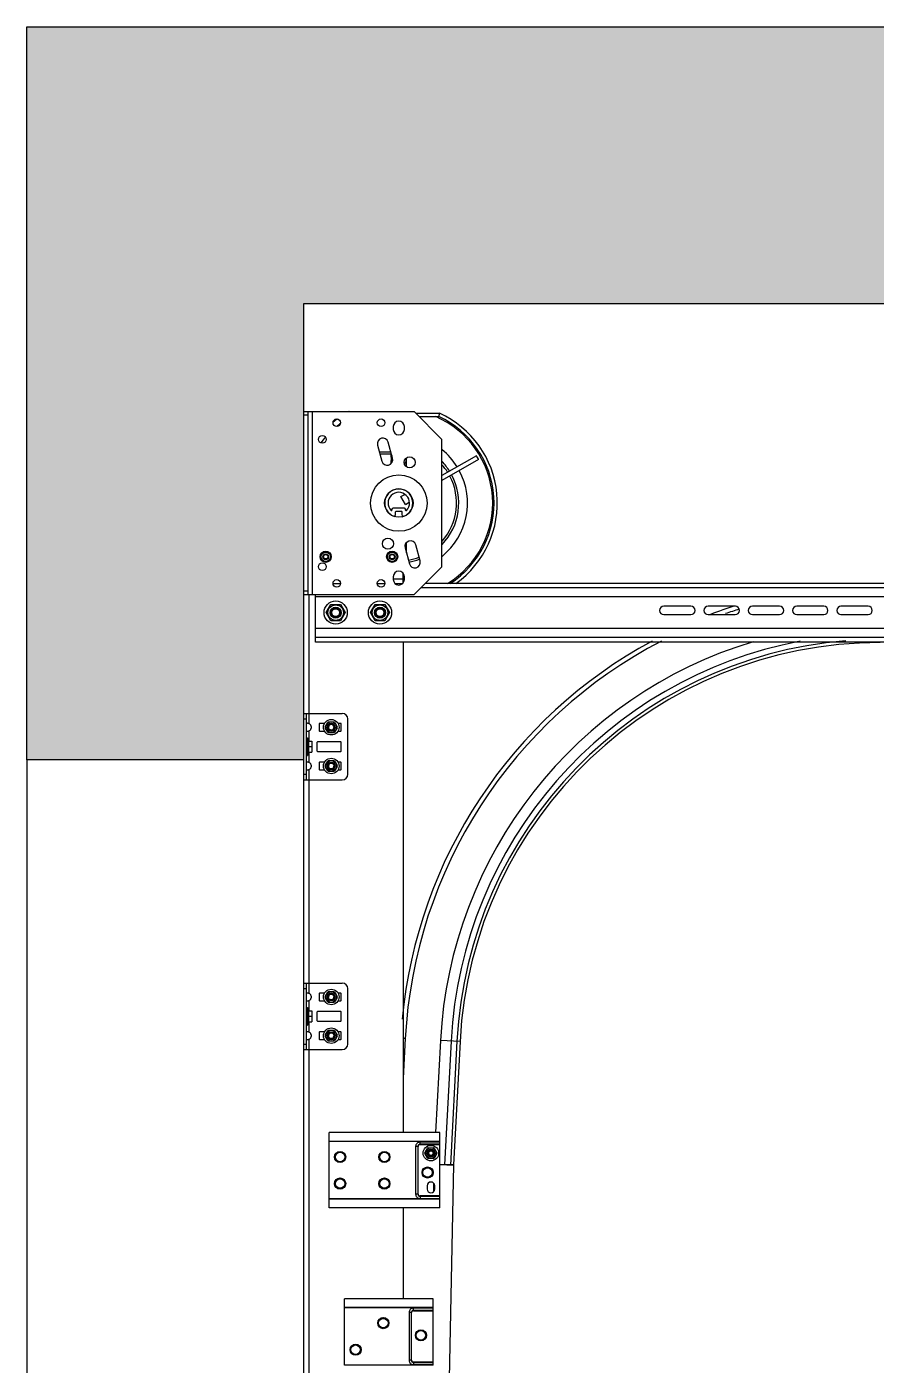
# Model space of a CAD drawing. Header units: millimetres. Extents: x 21899 to 38731, y -5425 to 3612.
# Drawn here: x 35260 to 36027, y 2404 to 3612 of the extents above; entities that cross this region are included whole.
import ezdxf

# ---------------------------------------------------------------- set-up
doc = ezdxf.new("R2010")
doc.units = ezdxf.units.MM
doc.layers.add('dwgmodels.com', color=250, linetype='Continuous')

msp = doc.modelspace()

# ---------------------------------------------------------------- hatches: boundary and pattern name
at = {"layer": 'dwgmodels.com', "true_color": 0xc7c8ca}
h = msp.add_hatch(color=9, dxfattribs=at)
h.dxf.hatch_style = 1
h.paths.add_polyline_path([(35509.68793328038, 2950.120910316284), (35259.68793328038, 2950.120910316284), (35259.68793328038, 3612.000011230855), (38582.52001308048, 3612.000011230855), (38582.52001308048, 3362.000011230855), (35509.68793328038, 3362.000011230855)])

# ---------------------------------------------------------------- linework, layer by layer
at = {"color": 7, "linetype": 'Continuous'}
for p, q in [((35509.68793328038, 3264.500011230855), (35609.68793328038, 3264.500011230855)), ((35513.68793328038, 3099.500011230855), (35513.68793328038, 3264.500011230855)), ((35592.68793328038, 3264.585361659556), (35592.68793328038, 3264.500011230855)), ((35598.68793328038, 3264.585361659556), (35598.68793328038, 3264.500011230855)), ((35609.68793328038, 3264.500011230855), (35634.68793328038, 3239.500011230855)), ((35590.68793328038, 3251.000011230855), (35590.68793328038, 3248.500011230855)), ((35600.68793328038, 3248.500011230855), (35600.68793328038, 3251.000011230855)), ((35614.18793328038, 3260.000011230855), (35631.90947383298, 3260.000011230855)), ((35634.68793328038, 3124.500011230855), (35634.68793328038, 3239.500011230855)), ((35576.49384714578, 3234.31479936446), (35580.37613282228, 3219.82591197006)), ((35590.03539108518, 3222.414102421157), (35586.15310540868, 3236.902989815455)), ((35589.07454971548, 3226.000011230855), (35578.72178791138, 3226.000011230855)), ((35588.85053611478, 3223.500011230855), (35588.85053611478, 3226.000011230855)), ((35588.85053611478, 3217.726837961858), (35588.85053611478, 3220.500011230855)), ((35602.52533044598, 3214.756984624157), (35602.52533044598, 3220.500011230855)), ((35665.73184849678, 3224.749285612957), (35634.68793328038, 3206.826072806056)), ((35667.73184849678, 3221.285183997759), (35634.68793328038, 3202.207270652558)), ((35601.67165013778, 3180.835909615758), (35597.67165013778, 3187.76411284606)), ((35589.51293328038, 3176.300011230858), (35589.51293328038, 3175.682734637357)), ((35600.86293328038, 3177.300011230858), (35590.51293328038, 3177.300011230858)), ((35592.18793328038, 3170.342734628059), (35592.18793328038, 3169.826172786557)), ((35592.51293328038, 3173.800011230858), (35592.51293328038, 3171.080532026157)), ((35593.02543328038, 3174.287511230857), (35592.53793328038, 3173.800011230858)), ((35592.53793328038, 3169.696861227756), (35592.53793328038, 3169.573874996357)), ((35598.36293328038, 3174.300011230858), (35593.01293328038, 3174.300011230858)), ((35598.83793328038, 3173.800011230858), (35598.35043328038, 3174.287511230857)), ((35598.86325236438, 3171.400011230857), (35598.83793328038, 3171.400011230857)), ((35598.86293328038, 3171.100011230857), (35598.83793328038, 3171.100011230857)), ((35598.83793328038, 3169.696861227756), (35598.83793328038, 3169.573874996357)), ((35598.86293328038, 3171.080532026157), (35598.86293328038, 3173.800011230858)), ((35601.86293328038, 3175.682734637357), (35601.86293328038, 3176.300011230858)), ((35602.52533044598, 3137.163981091657), (35602.52533044598, 3146.273184499856)), ((35614.88201941508, 3129.68522309736), (35610.99973373848, 3144.17411049176)), ((35601.34047547558, 3141.585920040656), (35605.22276115218, 3127.097032646358)), ((35599.68793328038, 3110.069781323557), (35599.68793328038, 3118.43024113826)), ((35634.68793328038, 3124.500011230855), (35609.68793328038, 3099.500011230855)), ((35536.28793328038, 3109.500011230855), (35543.08793328038, 3109.500011230855)), ((35576.28793328038, 3109.500011230855), (35583.08793328038, 3109.500011230855)), ((35590.68793328038, 3115.500011230855), (35590.68793328038, 3113.000011230855)), ((35592.12513324948, 3109.500011230855), (35599.25073331138, 3109.500011230855)), ((35600.68793328038, 3113.000011230855), (35600.68793328038, 3115.500011230855)), ((36525.52001308048, 3109.500011230855), (35619.68793328038, 3109.500011230855)), ((35509.68793328038, 3099.500011230855), (35609.68793328038, 3099.500011230855)), ((35520.52001308048, 3056.500011230855), (35520.52001308048, 3099.500011230855)), ((36520.52001308048, 3097.20001123086), (35520.52001308048, 3097.20001123086)), ((35530.18793328038, 3083.085361659556), (35534.43793328038, 3090.446577591756)), ((35534.43793328038, 3075.724145727356), (35530.18793328038, 3083.085361659556)), ((35534.43793328038, 3090.446577591756), (35542.93793328038, 3090.446577591756)), ((35534.68793328038, 3081.289291835357), (35534.68793328038, 3084.881431483656)), ((35536.88487034758, 3087.085361659556), (35540.49099621318, 3087.085361659556)), ((35542.68793328038, 3084.881431483656), (35542.68793328038, 3081.289291835357)), ((35542.93793328038, 3090.446577591756), (35547.18793328038, 3083.085361659556)), ((35547.18793328038, 3083.085361659556), (35542.93793328038, 3075.724145727356)), ((35543.02001308048, 3082.352385970356), (35543.02001308048, 3083.818337348755)), ((35570.18793328038, 3083.085361659556), (35574.43793328038, 3090.446577591756)), ((35574.43793328038, 3075.724145727356), (35570.18793328038, 3083.085361659556)), ((35574.43793328038, 3090.446577591756), (35582.93793328038, 3090.446577591756)), ((35574.68793328038, 3081.289291835357), (35574.68793328038, 3084.881431483656)), ((35576.88487034758, 3087.085361659556), (35580.49099621318, 3087.085361659556)), ((35582.68793328038, 3084.881431483656), (35582.68793328038, 3081.289291835357)), ((35582.93793328038, 3090.446577591756), (35587.18793328038, 3083.085361659556)), ((35587.18793328038, 3083.085361659556), (35582.93793328038, 3075.724145727356)), ((35583.02001308048, 3082.352385970356), (35583.02001308048, 3083.818337348755)), ((35859.52001308048, 3088.750011230855), (35835.02001308048, 3088.750011230855)), ((35899.52001308048, 3088.750011230855), (35875.02001308048, 3088.750011230855)), ((35939.52001308048, 3088.750011230855), (35915.02001308048, 3088.750011230855)), ((35979.52001308048, 3088.750011230855), (35955.02001308048, 3088.750011230855)), ((36019.52001308048, 3088.750011230855), (35995.02001308048, 3088.750011230855)), ((35542.93793328038, 3075.724145727356), (35534.43793328038, 3075.724145727356)), ((35540.49099621318, 3079.085361659556), (35536.88487034758, 3079.085361659556)), ((35582.93793328038, 3075.724145727356), (35574.43793328038, 3075.724145727356)), ((35580.49099621318, 3079.085361659556), (35576.88487034758, 3079.085361659556)), ((35835.02001308048, 3081.250011230855), (35859.52001308048, 3081.250011230855)), ((35875.02001308048, 3081.250011230855), (35899.52001308048, 3081.250011230855)), ((35915.02001308048, 3081.250011230855), (35939.52001308048, 3081.250011230855)), ((35955.02001308048, 3081.250011230855), (35979.52001308048, 3081.250011230855)), ((35995.02001308048, 3081.250011230855), (36019.52001308048, 3081.250011230855)), ((36520.52001308048, 3068.800011230858), (35520.52001308048, 3068.800011230858)), ((36520.52001308048, 3056.500011230855), (35520.52001308048, 3056.500011230855)), ((35599.68793328038, 3056.500011230855), (35599.68793328038, 2613.585361659556)), ((35509.68793328038, 2992.085361659556), (35544.68793328038, 2992.085361659556)), ((35512.18793328038, 2932.085361659556), (35512.18793328038, 2992.085361659556)), ((35549.68793328038, 2937.085361659556), (35549.68793328038, 2987.085361659556)), ((35523.68793328038, 2982.485361659557), (35523.68793328038, 2976.685361659558)), ((35528.58414853018, 2982.985361659557), (35524.18793328038, 2982.985361659557)), ((35524.18793328038, 2976.185361659558), (35528.58414853018, 2976.185361659558)), ((35529.25289020688, 2979.988854892159), (35531.62097635398, 2984.090500415557)), ((35531.62097635398, 2975.08022290346), (35529.25289020688, 2979.181868426956)), ((35532.31984713338, 2984.493993648157), (35537.05601942748, 2984.493993648157)), ((35537.05601942748, 2974.676729670857), (35532.31984713338, 2974.676729670857)), ((35537.75489020688, 2984.090500415557), (35540.12297635398, 2979.988854892159)), ((35540.12297635398, 2979.181868426956), (35537.75489020688, 2975.08022290346)), ((35543.18793328038, 2982.985361659557), (35540.79171803068, 2982.985361659557)), ((35540.79171803068, 2976.185361659558), (35543.18793328038, 2976.185361659558)), ((35543.68793328038, 2976.685361659558), (35543.68793328038, 2982.485361659557)), ((35512.18793328038, 2970.085361659556), (35513.18793328038, 2970.085361659556)), ((35513.18793328038, 2970.085361659556), (35513.18793328038, 2954.085361659556)), ((35513.28793328038, 2965.085361659556), (35513.18793328038, 2965.085361659556)), ((35513.28793328038, 2955.085361659556), (35513.28793328038, 2969.085361659556)), ((35514.28793328038, 2969.085361659556), (35513.28793328038, 2969.085361659556)), ((35514.28793328038, 2955.085361659556), (35514.28793328038, 2969.085361659556)), ((35514.57364756348, 2967.085361678157), (35514.28793328038, 2969.085361659556)), ((35514.46314718158, 2967.085361659556), (35517.28793328038, 2967.085361659556)), ((35514.46314718158, 2962.085361659556), (35517.28793328038, 2962.085361659556)), ((35517.28793328038, 2967.085361659556), (35517.28793328038, 2957.085361659556)), ((35521.68793328038, 2965.835361659556), (35521.68793328038, 2958.335361659556)), ((35543.18793328038, 2966.335361659556), (35522.18793328038, 2966.335361659556)), ((35543.68793328038, 2958.335361659556), (35543.68793328038, 2965.835361659556)), ((35259.68793328038, 2950.120910316284), (35259.68793328038, 264.5853616595559)), ((35509.68793328038, 2950.120910316284), (35259.68793328038, 2950.120910316284)), ((35509.68793328038, 2950.120910316284), (35509.68793328038, 264.5853616595559)), ((35512.18793328038, 2954.085361659556), (35513.18793328038, 2954.085361659556)), ((35513.28793328038, 2959.085361659556), (35513.18793328038, 2959.085361659556)), ((35514.28793328038, 2955.085361659556), (35513.28793328038, 2955.085361659556)), ((35514.57364756348, 2957.085361640959), (35514.28793328038, 2955.085361659556)), ((35514.46314718158, 2957.085361659556), (35517.28793328038, 2957.085361659556)), ((35522.18793328038, 2957.835361659556), (35543.18793328038, 2957.835361659556)), ((35529.25289020688, 2944.988854892159), (35531.62097635398, 2949.090500415557)), ((35532.31984713338, 2949.493993648157), (35537.05601942748, 2949.493993648157)), ((35537.75489020688, 2949.090500415557), (35540.12297635398, 2944.988854892159)), ((35523.68793328038, 2947.485361659557), (35523.68793328038, 2941.685361659558)), ((35528.58414853018, 2947.985361659557), (35524.18793328038, 2947.985361659557)), ((35524.18793328038, 2941.185361659558), (35528.58414853018, 2941.185361659558)), ((35531.62097635398, 2940.08022290346), (35529.25289020688, 2944.181868426956)), ((35537.05601942748, 2939.676729670857), (35532.31984713338, 2939.676729670857)), ((35540.12297635398, 2944.181868426956), (35537.75489020688, 2940.08022290346)), ((35543.18793328038, 2947.985361659557), (35540.79171803068, 2947.985361659557)), ((35540.79171803068, 2941.185361659558), (35543.18793328038, 2941.185361659558)), ((35543.68793328038, 2941.685361659558), (35543.68793328038, 2947.485361659557)), ((35509.68793328038, 2932.085361659556), (35544.68793328038, 2932.085361659556)), ((35509.68793328038, 2748.585361659556), (35544.68793328038, 2748.585361659556)), ((35512.18793328038, 2688.585361659556), (35512.18793328038, 2748.585361659556)), ((35549.68793328038, 2693.585361659556), (35549.68793328038, 2743.585361659556)), ((35523.68793328038, 2738.985361659557), (35523.68793328038, 2733.185361659558)), ((35528.58414853018, 2739.485361659557), (35524.18793328038, 2739.485361659557)), ((35524.18793328038, 2732.685361659558), (35528.58414853018, 2732.685361659558)), ((35529.25289020688, 2736.488854892159), (35531.62097635398, 2740.590500415557)), ((35531.62097635398, 2731.58022290346), (35529.25289020688, 2735.681868426956)), ((35532.31984713338, 2740.993993648157), (35537.05601942748, 2740.993993648157)), ((35537.05601942748, 2731.176729670857), (35532.31984713338, 2731.176729670857)), ((35537.75489020688, 2740.590500415557), (35540.12297635398, 2736.488854892159)), ((35540.12297635398, 2735.681868426956), (35537.75489020688, 2731.58022290346)), ((35543.18793328038, 2739.485361659557), (35540.79171803068, 2739.485361659557)), ((35540.79171803068, 2732.685361659558), (35543.18793328038, 2732.685361659558)), ((35543.68793328038, 2733.185361659558), (35543.68793328038, 2738.985361659557)), ((35512.18793328038, 2726.585361659556), (35513.18793328038, 2726.585361659556)), ((35513.18793328038, 2726.585361659556), (35513.18793328038, 2710.585361659556)), ((35513.28793328038, 2721.585361659556), (35513.18793328038, 2721.585361659556)), ((35513.28793328038, 2711.585361659556), (35513.28793328038, 2725.585361659556)), ((35514.28793328038, 2725.585361659556), (35513.28793328038, 2725.585361659556)), ((35514.28793328038, 2711.585361659556), (35514.28793328038, 2725.585361659556)), ((35514.57364756348, 2723.585361678157), (35514.28793328038, 2725.585361659556)), ((35514.46314718158, 2723.585361659556), (35517.28793328038, 2723.585361659556)), ((35517.28793328038, 2723.585361659556), (35517.28793328038, 2713.585361659556)), ((35521.68793328038, 2722.335361659556), (35521.68793328038, 2714.835361659556)), ((35543.18793328038, 2722.835361659556), (35522.18793328038, 2722.835361659556)), ((35543.68793328038, 2714.835361659556), (35543.68793328038, 2722.335361659556)), ((35512.18793328038, 2710.585361659556), (35513.18793328038, 2710.585361659556)), ((35513.28793328038, 2715.585361659556), (35513.18793328038, 2715.585361659556)), ((35514.28793328038, 2711.585361659556), (35513.28793328038, 2711.585361659556)), ((35514.57364756348, 2713.585361640959), (35514.28793328038, 2711.585361659556)), ((35514.46314718158, 2718.585361659556), (35517.28793328038, 2718.585361659556)), ((35514.46314718158, 2713.585361659556), (35517.28793328038, 2713.585361659556)), ((35522.18793328038, 2714.335361659556), (35543.18793328038, 2714.335361659556)), ((35523.68793328038, 2703.985361659557), (35523.68793328038, 2698.185361659558)), ((35528.58414853018, 2704.485361659557), (35524.18793328038, 2704.485361659557)), ((35524.18793328038, 2697.685361659558), (35528.58414853018, 2697.685361659558)), ((35529.25289020688, 2701.488854892159), (35531.62097635398, 2705.590500415557)), ((35531.62097635398, 2696.58022290346), (35529.25289020688, 2700.68186842696)), ((35532.31984713338, 2705.993993648157), (35537.05601942748, 2705.993993648157)), ((35537.05601942748, 2696.176729670857), (35532.31984713338, 2696.176729670857)), ((35537.75489020688, 2705.590500415557), (35540.12297635398, 2701.488854892159)), ((35540.12297635398, 2700.68186842696), (35537.75489020688, 2696.58022290346)), ((35543.18793328038, 2704.485361659557), (35540.79171803068, 2704.485361659557)), ((35540.79171803068, 2697.685361659558), (35543.18793328038, 2697.685361659558)), ((35543.68793328038, 2698.185361659558), (35543.68793328038, 2703.985361659557)), ((35650.99957791438, 2695.887674603258), (35645.16176583608, 2584.495584380056)), ((35509.68793328038, 2688.585361659556), (35544.68793328038, 2688.585361659556)), ((35619.25289020688, 2595.488854892159), (35621.62097635398, 2599.590500415557)), ((35622.31984713338, 2599.993993648157), (35627.05601942748, 2599.993993648157)), ((35627.75489020688, 2599.590500415557), (35630.12297635398, 2595.488854892159)), ((35621.62097635398, 2590.58022290346), (35619.25289020688, 2594.68186842696)), ((35627.05601942748, 2590.176729670857), (35622.31984713338, 2590.176729670857)), ((35630.12297635398, 2594.68186842696), (35627.75489020688, 2590.58022290346)), ((35645.17681687428, 2584.494796720657), (35610.17681687428, 867.8515606346555)), ((35645.17678151668, 2584.494797441555), (35632.68793328038, 2584.749427919858)), ((35645.13554002368, 2584.000024538458), (35632.68793328038, 2584.652375965255)), ((35599.68793328038, 2545.585361659556), (35599.68793328038, 2463.585361659556))]:
    msp.add_line(p, q, dxfattribs=at)
at = {"color": 9, "linetype": 'Continuous'}
for p, q in [((35517.68793328038, 3099.500011230855), (35517.68793328038, 3264.500011230855)), ((35611.18793328038, 3263.000011230855), (35632.56611110958, 3263.000011230855)), ((35509.68793328038, 3261.500011230855), (35513.68793328038, 3261.500011230855)), ((35588.53865133068, 3228.000011230855), (35578.18588952658, 3228.000011230855)), ((35590.68793328038, 3113.500011230855), (35599.68793328038, 3113.500011230855)), ((35513.68793328038, 3102.500011230855), (35509.68793328038, 3102.500011230855)), ((35514.68793328038, 2982.884203776557), (35514.68793328038, 3099.500011230855)), ((36525.52001308048, 3105.500011230855), (35615.68793328038, 3105.500011230855)), ((36520.52001308048, 3060.500011230855), (35520.52001308048, 3060.500011230855)), ((35509.68793328038, 2987.085361659556), (35512.18793328038, 2987.085361659556)), ((35514.68793328038, 2967.085361659556), (35514.68793328038, 2976.286519542558)), ((35514.68793328038, 2947.884203776557), (35514.68793328038, 2957.085361659556)), ((35509.68793328038, 2937.085361659556), (35512.18793328038, 2937.085361659556)), ((35514.68793328038, 2739.384203776557), (35514.68793328038, 2941.286519542558)), ((35509.68793328038, 2743.585361659556), (35512.18793328038, 2743.585361659556)), ((35514.68793328038, 2723.585361659556), (35514.68793328038, 2732.786519542558)), ((35514.68793328038, 2704.384203776557), (35514.68793328038, 2713.585361659556)), ((35514.68793328038, 2239.384203776557), (35514.68793328038, 2697.786519542558)), ((35601.56741594398, 2698.47830443726), (35599.68793328038, 2698.576803949858)), ((35601.56741594398, 2698.47830443726), (35599.68793328038, 2662.615638831358)), ((35633.32551964208, 2696.813932748155), (35628.96369505838, 2613.585361659556)), ((35650.99957791438, 2695.887674603258), (35633.32551964208, 2696.813932748155)), ((35642.95412001618, 2696.309319184958), (35637.09033604968, 2584.421655812657)), ((35648.14579516918, 2696.037235019459), (35642.28201120268, 2584.149571647158)), ((35509.68793328038, 2693.585361659556), (35512.18793328038, 2693.585361659556)), ((35632.68793328038, 2605.462256033956), (35532.68793328038, 2605.462256033956)), ((35610.90758243018, 2601.085361658457), (35610.90758243018, 2558.085361660756)), ((35613.18793328038, 2601.085361659556), (35610.90758243018, 2601.085361659458)), ((35612.89049621298, 2601.085361659458), (35612.89049621298, 2558.085361659556)), ((35613.18793328038, 2558.085361659556), (35613.18793328038, 2601.085361659556)), ((35614.88793328038, 2602.785361659557), (35614.88793328038, 2605.065712509757)), ((35632.68793328038, 2605.065712509757), (35614.88793328158, 2605.065712509757)), ((35632.68793328038, 2603.082798726959), (35614.88793328038, 2603.082798726959)), ((35614.88793328038, 2602.785361659557), (35632.68793328038, 2602.785361659557)), ((35627.13698849538, 2567.924922142658), (35626.97754170908, 2560.104543649955)), ((35632.68793328038, 2553.708467285156), (35532.68793328038, 2553.708467285156)), ((35613.18793328038, 2558.085361659556), (35610.90758243018, 2558.085361659556)), ((35614.88793328038, 2556.385361659559), (35614.88793328048, 2554.105010809355)), ((35632.68793328038, 2556.385361659559), (35614.88793328038, 2556.385361659559)), ((35614.88793328048, 2556.087924592157), (35632.68793328038, 2556.087924592157)), ((35614.88793328158, 2554.105010809355), (35632.68793328038, 2554.105010809355)), ((35626.68793328038, 2455.462256033956), (35546.68793328038, 2455.462256033956)), ((35608.88793328038, 2452.785361659557), (35608.88793328038, 2455.065712509757)), ((35626.68793328038, 2455.065712509757), (35608.88793328158, 2455.065712509757)), ((35626.68793328038, 2453.082798726959), (35608.88793328038, 2453.082798726959)), ((35604.90758243018, 2451.085361658457), (35604.90758243018, 2408.085361660756)), ((35607.18793328038, 2451.085361659556), (35604.90758243018, 2451.085361659458)), ((35606.89049621298, 2451.085361659458), (35606.89049621298, 2408.085361659556)), ((35607.18793328038, 2408.085361659556), (35607.18793328038, 2451.085361659556)), ((35608.88793328038, 2452.785361659557), (35626.68793328038, 2452.785361659557)), ((35607.18793328038, 2408.085361659556), (35604.90758243018, 2408.085361659556)), ((35608.88793328038, 2406.385361659559), (35608.88793328048, 2404.105010809355)), ((35626.68793328038, 2406.385361659559), (35608.88793328038, 2406.385361659559)), ((35608.88793328048, 2406.087924592157), (35626.68793328038, 2406.087924592157)), ((35626.68793328038, 2403.708467285156), (35546.68793328038, 2403.708467285156)), ((35608.88793328158, 2404.105010809355), (35626.68793328038, 2404.105010809355))]:
    msp.add_line(p, q, dxfattribs=at)
at = {"color": 2, "linetype": 'Continuous'}
for p, q in [((35597.67165013778, 3187.76411284606), (35601.22964025858, 3189.818319400059)), ((35601.67165013778, 3180.835909615758), (35605.19394916988, 3182.869509910157)), ((35591.98793328038, 3170.20508321876), (35591.98793328038, 3169.90006510586)), ((35599.38793328038, 3170.20508321876), (35599.38793328038, 3169.900024208655))]:
    msp.add_line(p, q, dxfattribs=at)
at = {"color": 3, "linetype": 'Continuous'}
for p, q in [((35532.68793328038, 2553.597614032158), (35532.68793328038, 2613.585361659556)), ((35632.68793328038, 2613.585361659556), (35532.68793328038, 2613.585361659556)), ((35632.68793328038, 2553.597614032158), (35632.68793328038, 2613.585361659556)), ((35632.68793328038, 2605.585361659556), (35532.68793328038, 2605.585361659556)), ((35621.28793328038, 2565.585361659556), (35621.28793328038, 2562.585361659556)), ((35628.08793328038, 2562.585361659556), (35628.08793328038, 2565.585361659556)), ((35632.68793328038, 2553.585361659556), (35532.68793328038, 2553.585361659556)), ((35532.68793328038, 2545.585361659556), (35532.68793328038, 2553.585339088957)), ((35632.68793328038, 2545.585361659556), (35632.68793328038, 2553.585339088957)), ((35632.68793328038, 2545.585361659556), (35532.68793328038, 2545.585361659556)), ((35546.68793328038, 2403.597614032158), (35546.68793328038, 2463.585361659556)), ((35626.68793328038, 2463.585361659556), (35546.68793328038, 2463.585361659556)), ((35626.68793328038, 2455.585361659556), (35546.68793328038, 2455.585361659556)), ((35626.68793328038, 2403.597614032158), (35626.68793328038, 2463.585361659556)), ((35626.68793328038, 2403.585361659556), (35546.68793328038, 2403.585361659556))]:
    msp.add_line(p, q, dxfattribs=at)
at = {"color": 7, "linetype": 'Continuous'}
for centre, radius in [((35539.68793328038, 3254.500011230855), 3.4), ((35579.68793328038, 3254.500011230855), 3.4), ((35526.68793328038, 3239.500011230855), 3.5), ((35605.52305699428, 3218.705192629859), 5), ((35595.68793328038, 3182.000011230855), 25.5), ((35595.68793328038, 3182.000011230855), 12.85), ((35585.85280956648, 3145.294829831957), 5), ((35529.68793328038, 3133.500011230855), 5.0427011132), ((35529.68793328038, 3133.500011230855), 4.4809934361), ((35529.68793328038, 3133.500011230855), 2.6), ((35529.68793328038, 3133.500011230855), 2.5), ((35589.68793328038, 3133.500011230855), 5.0427011132), ((35589.68793328038, 3133.500011230855), 4.4809934361), ((35589.68793328038, 3133.500011230855), 2.6), ((35589.68793328038, 3133.500011230855), 2.5), ((35526.68793328038, 3124.500011230855), 3.5), ((35539.68793328038, 3109.500011230855), 3.4), ((35579.68793328038, 3109.500011230855), 3.4), ((35538.68793328038, 3083.085361659556), 10.5), ((35578.68793328038, 3083.085361659556), 10.5), ((35538.68793328038, 3083.085361659556), 7), ((35538.68793328038, 3083.085361659556), 5), ((35538.68793328038, 3083.085361659556), 4.4), ((35538.68793328038, 3083.085361659556), 4), ((35538.68793328038, 3083.085361659556), 3.5050252532), ((35578.68793328038, 3083.085361659556), 7), ((35578.68793328038, 3083.085361659556), 5), ((35578.68793328038, 3083.085361659556), 4.4), ((35578.68793328038, 3083.085361659556), 4), ((35578.68793328038, 3083.085361659556), 3.5050252532), ((35534.68793328038, 2979.585361659556), 7), ((35534.68793328038, 2979.585361659556), 4.88), ((35534.68793328038, 2979.585361659556), 3.6), ((35534.68793328038, 2979.585361659556), 3), ((35534.68793328038, 2979.585361659556), 2.6464466094), ((35534.68793328038, 2944.585361659556), 7), ((35534.68793328038, 2944.585361659556), 4.88), ((35534.68793328038, 2944.585361659556), 3.6), ((35534.68793328038, 2944.585361659556), 3), ((35534.68793328038, 2944.585361659556), 2.6464466094), ((35534.68793328038, 2736.085361659556), 7), ((35534.68793328038, 2736.085361659556), 4.88), ((35534.68793328038, 2736.085361659556), 3.6), ((35534.68793328038, 2736.085361659556), 3), ((35534.68793328038, 2736.085361659556), 2.6464466094), ((35534.68793328038, 2701.085361659556), 7), ((35534.68793328038, 2701.085361659556), 4.88), ((35534.68793328038, 2701.085361659556), 3.6), ((35534.68793328038, 2701.085361659556), 3), ((35534.68793328038, 2701.085361659556), 2.6464466094), ((35624.68793328038, 2595.085361659556), 7), ((35624.68793328038, 2595.085361659556), 4.88), ((35624.68793328038, 2595.085361659556), 3.6), ((35542.68793328038, 2591.585361659556), 5.0427011132), ((35542.68793328038, 2591.585361659556), 4.4809934361), ((35582.68793328038, 2591.585361659556), 5.0427011132), ((35582.68793328038, 2591.585361659556), 4.4809934361), ((35624.68793328038, 2595.085361659556), 3), ((35624.68793328038, 2595.085361659556), 2), ((35621.68793328038, 2577.585361659556), 5.0427011132), ((35621.68793328038, 2577.585361659556), 4.4809934361), ((35542.68793328038, 2567.585361659556), 5.0427011132), ((35542.68793328038, 2567.585361659556), 4.4809934361), ((35582.68793328038, 2567.585361659556), 5.0427011132), ((35582.68793328038, 2567.585361659556), 4.4809934361), ((35581.68793328038, 2441.585361659556), 5.0427011132), ((35581.68793328038, 2441.585361659556), 4.4809934361), ((35615.68793328038, 2430.585361659556), 5.0427011132), ((35615.68793328038, 2430.585361659556), 4.4809934361), ((35556.68793328038, 2417.585361659556), 5.0427011132), ((35556.68793328038, 2417.585361659556), 4.4809934361)]:
    msp.add_circle(centre, radius, dxfattribs=at)
at = {"color": 9, "linetype": 'Continuous'}
for centre, radius in [((35529.68793328038, 3133.500011230855), 5.0009581127), ((35529.68793328038, 3133.500011230855), 4.2809933919), ((35529.68793328038, 3133.500011230855), 2.0414213351), ((35529.68793328038, 3133.500011230855), 1.9707106678), ((35589.68793328038, 3133.500011230855), 5.0009581127), ((35589.68793328038, 3133.500011230855), 4.2809933919), ((35589.68793328038, 3133.500011230855), 2.0414213351), ((35589.68793328038, 3133.500011230855), 1.9707106678), ((35542.68793328038, 2591.585361659556), 5.0009581127), ((35542.68793328038, 2591.585361659556), 4.2809933919), ((35582.68793328038, 2591.585361659556), 5.0009581127), ((35582.68793328038, 2591.585361659556), 4.2809933919), ((35621.68793328038, 2577.585361659556), 5.0009581127), ((35621.68793328038, 2577.585361659556), 4.2809933919), ((35542.68793328038, 2567.585361659556), 5.0009581127), ((35542.68793328038, 2567.585361659556), 4.2809933919), ((35582.68793328038, 2567.585361659556), 5.0009581127), ((35582.68793328038, 2567.585361659556), 4.2809933919), ((35581.68793328038, 2441.585361659556), 5.0009581127), ((35581.68793328038, 2441.585361659556), 4.2809933919), ((35615.68793328038, 2430.585361659556), 5.0009581127), ((35615.68793328038, 2430.585361659556), 4.2809933919), ((35556.68793328038, 2417.585361659556), 5.0009581127), ((35556.68793328038, 2417.585361659556), 4.2809933919)]:
    msp.add_circle(centre, radius, dxfattribs=at)
at = {"color": 7, "linetype": 'Continuous'}
for centre, radius, start, end in [((35595.68793328038, 3182.000011230855), 94, 118.5278583043098, 118.6365697282248), ((35595.68793328038, 3182.000011230855), 94, 126.1912140373889, 129.1467477969603), ((35595.68793328038, 3251.000011230855), 5, 0, 180), ((35595.68793328038, 3182.000011230855), 86, 302.5382713084708, 65.09084726306078), ((35581.32347627718, 3235.608894589957), 5, 14.99999999989512, 194.9999999998951), ((35595.68793328038, 3248.500011230855), 5, 180, 0), ((35595.68793328038, 3182.000011230855), 62, 31.85059552553014, 50.90635917182919), ((35585.20576195378, 3221.120007195655), 5, 194.9999999998951, 14.99999999989512), ((35595.68793328038, 3222.000011230855), 7, 154.8835957506288, 208.6569621013928), ((35595.68793328038, 3222.000011230855), 7, 316.6921297813102, 6.128653658670489), ((35595.68793328038, 3182.000011230855), 82.0588235294, 28.60340543154393, 31.39659456825411), ((35595.68793328038, 3182.000011230855), 62, 309.0381364519408, 28.14735886540463), ((35595.68793328038, 3182.000011230855), 12.6904085088, 290.9240668923378, 249.0759331076621), ((35595.68793328038, 3182.000011230855), 9.6904085088, 316.577157344689, 223.4228426553109), ((35589.01293328038, 3175.682734637357), 0.5, 223.4228426553109, 0), ((35590.51293328038, 3176.300011230858), 1, 90, 180), ((35591.51293328038, 3171.080532026157), 1, 249.0759331076621, 0), ((35595.68793328038, 3182.000011230855), 12.7, 250.5153962149269, 255.6389432157279), ((35593.01293328038, 3173.800011230858), 0.5, 90, 180), ((35598.36293328038, 3173.800011230858), 0.5, 0, 90), ((35595.68793328038, 3182.000011230855), 12.7, 284.3610567842721, 289.4850824170633), ((35599.86293328038, 3171.080532026157), 1, 180, 290.9240668923378), ((35600.86293328038, 3176.300011230858), 1, 0, 90), ((35602.36293328038, 3175.682734637357), 0.5, 180, 316.577157344689), ((35606.17010460708, 3142.880015266157), 5, 14.99999999989512, 194.9999999998951), ((35595.68793328038, 3115.500011230855), 5, 0, 180), ((35610.05239028358, 3128.391127871859), 5, 194.9999999998951, 14.99999999989512), ((35595.68793328038, 3113.000011230855), 5, 180, 0), ((35835.02001308048, 3085.000011230855), 3.75, 90, 270), ((35859.52001308048, 3085.000011230855), 3.75, 270, 90), ((35875.02001308048, 3085.000011230855), 3.75, 90, 270), ((36030.47880112108, 2676.000011230855), 433.5, 107.6028877099103, 110.711449374178), ((35899.52001308048, 3085.000011230855), 3.75, 270, 90), ((35915.02001308048, 3085.000011230855), 3.75, 90, 270), ((35939.52001308048, 3085.000011230855), 3.75, 270, 90), ((35955.02001308048, 3085.000011230855), 3.75, 90, 270), ((35979.52001308048, 3085.000011230855), 3.75, 270, 90), ((35995.02001308048, 3085.000011230855), 3.75, 90, 270), ((36019.52001308048, 3085.000011230855), 3.75, 270, 90), ((36030.47880112108, 2676.000011230855), 433.5, 118.3845552777842, 174.6894420159448), ((36030.47880112108, 2676.000011230855), 380, 90, 177.0000000000047), ((35544.68793328038, 2987.085361659556), 5, 0, 90), ((35524.18793328038, 2982.485361659557), 0.5, 90, 180), ((35524.18793328038, 2976.685361659558), 0.5, 180, 270), ((35534.68793328038, 2979.585361659556), 5.45, 175.7541961055867, 184.2458038944133), ((35534.68793328038, 2979.585361659556), 5.45, 115.754196105473, 124.2458038943906), ((35534.68793328038, 2979.585361659556), 5.45, 235.7541961056094, 244.245803894527), ((35534.68793328038, 2979.585361659556), 5.45, 55.75419610560942, 64.24580389452701), ((35534.68793328038, 2979.585361659556), 5.45, 295.754196105473, 304.2458038943906), ((35534.68793328038, 2979.585361659556), 5.45, 355.7541961055867, 4.245803894413285), ((35543.18793328038, 2982.485361659557), 0.5, 0, 90), ((35543.18793328038, 2976.685361659558), 0.5, 270, 0), ((35522.18793328038, 2965.835361659556), 0.5, 90, 180), ((35543.18793328038, 2965.835361659556), 0.5, 0, 90), ((35522.18793328038, 2958.335361659556), 0.5, 180, 270), ((35534.68793328038, 2944.585361659556), 5.45, 115.754196105473, 124.2458038943906), ((35534.68793328038, 2944.585361659556), 5.45, 55.75419610560942, 64.24580389452701), ((35543.18793328038, 2958.335361659556), 0.5, 270, 0), ((35524.18793328038, 2947.485361659557), 0.5, 90, 180), ((35524.18793328038, 2941.685361659558), 0.5, 180, 270), ((35534.68793328038, 2944.585361659556), 5.45, 175.7541961055867, 184.2458038944133), ((35534.68793328038, 2944.585361659556), 5.45, 235.7541961056094, 244.245803894527), ((35534.68793328038, 2944.585361659556), 5.45, 295.754196105473, 304.2458038943906), ((35534.68793328038, 2944.585361659556), 5.45, 355.7541961055867, 4.245803894413285), ((35543.18793328038, 2947.485361659557), 0.5, 0, 90), ((35543.18793328038, 2941.685361659558), 0.5, 270, 0), ((35544.68793328038, 2937.085361659556), 5, 270, 0), ((35544.68793328038, 2743.585361659556), 5, 0, 90), ((35524.18793328038, 2738.985361659557), 0.5, 90, 180), ((35524.18793328038, 2733.185361659558), 0.5, 180, 270), ((35534.68793328038, 2736.085361659556), 5.45, 175.7541961055867, 184.2458038944133), ((35534.68793328038, 2736.085361659556), 5.45, 115.754196105473, 124.2458038943906), ((35534.68793328038, 2736.085361659556), 5.45, 235.7541961056094, 244.245803894527), ((35534.68793328038, 2736.085361659556), 5.45, 55.75419610560942, 64.24580389452701), ((35534.68793328038, 2736.085361659556), 5.45, 295.754196105473, 304.2458038943906), ((35534.68793328038, 2736.085361659556), 5.45, 355.7541961055867, 4.245803894413285), ((35543.18793328038, 2738.985361659557), 0.5, 0, 90), ((35543.18793328038, 2733.185361659558), 0.5, 270, 0), ((35522.18793328038, 2722.335361659556), 0.5, 90, 180), ((35543.18793328038, 2722.335361659556), 0.5, 0, 90), ((35522.18793328038, 2714.835361659556), 0.5, 180, 270), ((35543.18793328038, 2714.835361659556), 0.5, 270, 0), ((35524.18793328038, 2703.985361659557), 0.5, 90, 180), ((35524.18793328038, 2698.185361659558), 0.5, 180, 270), ((35534.68793328038, 2701.085361659556), 5.45, 175.7541961055867, 184.2458038944133), ((35534.68793328038, 2701.085361659556), 5.45, 115.754196105473, 124.2458038943906), ((35534.68793328038, 2701.085361659556), 5.45, 235.7541961056094, 244.245803894527), ((35534.68793328038, 2701.085361659556), 5.45, 55.75419610560942, 64.24580389452701), ((35534.68793328038, 2701.085361659556), 5.45, 295.754196105473, 304.2458038943906), ((35534.68793328038, 2701.085361659556), 5.45, 355.7541961055867, 4.245803894413285), ((35543.18793328038, 2703.985361659557), 0.5, 0, 90), ((35543.18793328038, 2698.185361659558), 0.5, 270, 0), ((35544.68793328038, 2693.585361659556), 5, 270, 0), ((35624.68793328038, 2595.085361659556), 5.45, 115.754196105473, 124.2458038943906), ((35624.68793328038, 2595.085361659556), 5.45, 55.75419610560942, 64.24580389452701), ((35624.68793328038, 2595.085361659556), 5.45, 175.7541961055867, 184.2458038944133), ((35624.68793328038, 2595.085361659556), 5.45, 235.7541961056094, 244.245803894527), ((35624.68793328038, 2595.085361659556), 5.45, 295.754196105473, 304.2458038943906), ((35624.68793328038, 2595.085361659556), 5.45, 355.7541961055867, 4.245803894413285)]:
    msp.add_arc(centre, radius, start, end, dxfattribs=at)
at = {"color": 9, "linetype": 'Continuous'}
for centre, radius, start, end in [((35595.68793328038, 3182.000011230855), 89, 305.4507396681785, 65.52088340419277), ((35595.68793328038, 3182.000011230855), 89, 126.3195987137093, 129.0307483575178), ((35595.68793328038, 3182.000011230855), 84.8170560048, 301.2640749884887, 66.87151847847547), ((35595.68793328038, 3182.000011230855), 89, 138.0345318561446, 142.35173470636), ((35595.68793328038, 3182.000011230855), 52.1499020718, 32.1965248951465, 41.59446077326245), ((35595.68793328038, 3182.000011230855), 54.1450301723, 32.11825135566068, 43.82746164627435), ((35595.68793328038, 3182.000011230855), 54.1450301723, 316.1921266506264, 27.87924575836663), ((35595.68793328038, 3182.000011230855), 52.1499020718, 318.5549511667209, 27.79977604114167), ((35595.68793328038, 3182.000011230855), 52.1499020718, 279.4846115738607, 290.5068101662452), ((35595.68793328038, 3182.000011230855), 54.1450301723, 279.6907736743165, 290.3002129019525), ((36030.47880112108, 2676.000011230855), 429.5, 107.2690327455659, 108.9684555006113), ((36030.47880112108, 2676.000011230855), 429.5, 117.3750804738358, 177.0000000000047), ((36030.47880112108, 2676.000011230855), 382.8576991225, 94.65630700922456, 177.0000000000047), ((36030.47880112108, 2676.000011230855), 397.6983131954, 106.7631471282856, 177.0000000000047), ((36030.47880112108, 2676.000011230855), 388.0564990501, 100.7234134136657, 177.0000000000047), ((35614.88793328038, 2601.085361659556), 3.9803508502, 89.99999998332474, 180.0000000162584), ((35614.88793328038, 2601.085361659556), 1.9974370674, 90, 180.0000000012506), ((35614.88793328038, 2601.085361659556), 1.7, 90, 180), ((35614.88793328038, 2558.085361659556), 3.9803508502, 179.9999999833247, 270.0000000162584), ((35614.88793328038, 2558.085361659556), 1.9974370674, 180, 270.0000000012506), ((35614.88793328038, 2558.085361659556), 1.7, 180, 270), ((35608.88793328038, 2451.085361659556), 3.9803508502, 89.99999998332474, 180.0000000162584), ((35608.88793328038, 2451.085361659556), 1.9974370674, 90, 180.0000000012506), ((35608.88793328038, 2451.085361659556), 1.7, 90, 180), ((35608.88793328038, 2408.085361659556), 3.9803508502, 179.9999999833247, 270.0000000162584), ((35608.88793328038, 2408.085361659556), 1.9974370674, 180, 270.0000000012506), ((35608.88793328038, 2408.085361659556), 1.7, 180, 270)]:
    msp.add_arc(centre, radius, start, end, dxfattribs=at)
at = {"color": 2, "linetype": 'Continuous'}
for centre, radius in [((35534.68793328038, 2979.585361659556), 2.5), ((35534.68793328038, 2944.585361659556), 2.5), ((35534.68793328038, 2736.085361659556), 2.5), ((35534.68793328038, 2701.085361659556), 2.5), ((35624.68793328038, 2595.085361659556), 2.4)]:
    msp.add_arc(centre, radius, 255.0000000002212, 194.9999999998951, dxfattribs=at)
at = {"color": 3, "linetype": 'Continuous'}
for centre, start, end in [((35624.68793328038, 2565.585361659556), 0, 180), ((35624.68793328038, 2562.585361659556), 180, 0)]:
    msp.add_arc(centre, 3.4, start, end, dxfattribs=at)
at = {"color": 7, "linetype": 'Continuous'}
for points, start_tangent, end_tangent in [([(35631.90947383298, 3260.000011230859), (35631.90967989998, 3260.000944241456), (35631.91029750238, 3260.003740595359), (35631.91132555458, 3260.008395471359), (35631.91276271918, 3260.014902972656), (35631.91460740728, 3260.023256124459), (35631.91685777808, 3260.033446872159), (35631.91951173918, 3260.045466081956), (35631.92256694718, 3260.059303541257), (35631.92602080848, 3260.074947961559), (35631.92987048058, 3260.092386982258), (35631.93411287378, 3260.111607175455), (35631.93874465278, 3260.132594052859), (35631.94376223908, 3260.155332073457), (35631.94916181368, 3260.179804652358), (35631.95493931978, 3260.20599417196), (35631.96109046577, 3260.233881993157), (35631.96761072938, 3260.263448468559), (35631.97449536078, 3260.294672956759), (35631.98173938708, 3260.327533837757), (35631.98933761658, 3260.362008529457), (35631.99728464318, 3260.398073505057), (35632.00557485208, 3260.435704313957), (35632.01420242328, 3260.474875596057), (35632.02316133778, 3260.515561104559), (35632.03244538288, 3260.557733728758), (35632.04204815838, 3260.601365516155), (35632.05196308208, 3260.646427694559), (35632.06218339548, 3260.692890695358), (35632.07270216988, 3260.740724177358), (35632.08351231288, 3260.789897050257), (35632.09460657398, 3260.840377499855), (35632.10597755118, 3260.892133012556), (35632.11761769728, 3260.94513040056), (35632.12951932638, 3260.999335827455), (35632.14167461988, 3261.054714833856), (35632.15407563368, 3261.111232363757), (35632.16671430368, 3261.168852789855), (35632.17958245327, 3261.227539940559), (35632.19267179908, 3261.287257125656), (35632.20597395778, 3261.347967162856), (35632.21948045218, 3261.409632403658), (35632.23318271808, 3261.472214759757), (35632.24707211018, 3261.535675729359), (35632.26113990788, 3261.599976419457), (35632.27537732047, 3261.665077567457), (35632.28977549468, 3261.730939573357), (35632.30432552018, 3261.797522521858), (35632.31901843508, 3261.864786206457), (35632.33384523207, 3261.932690153855), (35632.34879686368, 3262.001193647757), (35632.36386424798, 3262.070255752256), (35632.37903827418, 3262.139835334958), (35632.39430980748, 3262.209891090257), (35632.40966969488, 3262.280381561755), (35632.42510876978, 3262.351265164558), (35632.44061785748, 3262.422500207358), (35632.45618777978, 3262.494044913958), (35632.47180935978, 3262.565857444959), (35632.48747342708, 3262.637895918855), (35632.50317082178, 3262.710118432758), (35632.51889239958, 3262.782483083058), (35632.53462903568, 3262.854947985757), (35632.55037162968, 3262.927471296658), (35632.56611110958, 3263.000011230859)], (0.2156655450926838, 0.9764672921608157), (0.2119995760033902, 0.9772697579350254)), ([(35512.18793328038, 2982.884203776557), (35512.23169162688, 2983.137781611658), (35512.36780877288, 2983.307183108758), (35512.59929114108, 2983.40444215346), (35512.92016393338, 2983.436131339058), (35513.31403329558, 2983.404443643656), (35513.75677708268, 2983.307187680755), (35514.22222331258, 2983.137785838258), (35514.68793328038, 2982.884203776557)], (0, 1), (0.8361236570006444, -0.5485410013881085)), ([(35514.68793328038, 2976.286519542558), (35514.22224058268, 2976.032945176157), (35513.75679770448, 2975.863541571158), (35513.31404406238, 2975.766281299057), (35512.92016673908, 2975.734591980057), (35512.59929173148, 2975.766281030355), (35512.36780803058, 2975.863540742455), (35512.23169028748, 2976.03294485516), (35512.18793328038, 2976.286519542558)], (-0.8361236569873451, -0.5485410014083804), (0, 1)), ([(35514.68793328038, 2976.286519542558), (35515.53053297428, 2976.962340344257), (35516.12993154128, 2977.687706413057), (35516.51447152148, 2978.441595655058), (35516.70020653608, 2979.200966884957), (35516.70016667698, 2979.970085036355), (35516.51437402468, 2980.729389962358), (35516.12973854788, 2981.483310307358), (35515.53038182248, 2982.208531958855), (35514.68793328038, 2982.884203776557)], (0.8361236569994321, 0.5485410013899562), (-0.8361236569994321, 0.5485410013899562)), ([(35513.18861157848, 2965.920808210958), (35513.28817590848, 2965.908242604859)], (0.9941055580492181, -0.1084165091471443), (0.989958328049705, -0.1413595017147164)), ([(35514.46314718158, 2962.08536165956), (35514.46970067348, 2962.165796820056), (35514.47605331548, 2962.245761566257), (35514.48220783788, 2962.325303980157), (35514.48816649908, 2962.404469928857), (35514.49393113118, 2962.483303518657), (35514.49950306938, 2962.561845965156), (35514.50488324468, 2962.640136628255), (35514.51007219088, 2962.718212925658), (35514.51507004918, 2962.796110181058), (35514.51987656917, 2962.873861337659), (35514.52449114448, 2962.951497180056), (35514.52891284588, 2963.02904654446), (35514.53314041998, 2963.106535897958), (35514.53717231507, 2963.183989297358), (35514.54100671998, 2963.261428585058), (35514.54464158938, 2963.338873283657), (35514.54807466948, 2963.416340452259), (35514.55130353328, 2963.49384465336), (35514.55432562378, 2963.571398086755), (35514.55713828818, 2963.649010477358), (35514.55973881818, 2963.726689037157), (35514.56212449728, 2963.804438601757), (35514.56429264258, 2963.882261633258), (35514.56624065098, 2963.960158299957), (35514.56796604368, 2964.038126600357), (35514.56946651038, 2964.116162489456), (35514.57073995138, 2964.194260053457), (35514.57178451648, 2964.27241172476), (35514.57259864008, 2964.350608484059), (35514.57318107098, 2964.428840120559), (35514.57353089778, 2964.50709553056), (35514.57364756608, 2964.585362982958), (35514.57353088988, 2964.663630435658), (35514.57318105518, 2964.741885845859), (35514.57259861638, 2964.820117483159), (35514.57178448508, 2964.898314241258), (35514.57073991217, 2964.976465910357), (35514.56946646348, 2965.05456347056), (35514.56796598918, 2965.132599350556), (35514.56624058918, 2965.210567637758), (35514.56429257388, 2965.288464285255), (35514.56212442198, 2965.366287289657), (35514.55973873688, 2965.444036815756), (35514.55713820148, 2965.521715328257), (35514.55432553258, 2965.59932765536), (35514.55130343868, 2965.676881013358), (35514.54807457238, 2965.754385125856), (35514.54464149168, 2965.831852174957), (35514.54100662238, 2965.909296757356), (35514.53717222028, 2965.986735886956), (35514.53314032978, 2966.064189113458), (35514.52891276228, 2966.141678272859), (35514.52449107088, 2966.219227403257), (35514.51987650628, 2966.296863018757), (35514.51507000258, 2966.374613877455), (35514.51007215948, 2966.45251087366), (35514.50488323358, 2966.530586854857), (35514.49950307748, 2966.608877237057), (35514.49393116828, 2966.687419285856), (35514.48816657278, 2966.766252397156), (35514.48220791718, 2966.845418299657), (35514.47605341238, 2966.924960516557), (35514.46970078928, 2967.004925060359), (35514.46314718158, 2967.08536165956)], (0.08219949364090762, 0.996615895541095), (-0.08219949366074737, 0.9966158955394585)), ([(35514.46314718158, 2957.08536165956), (35514.46970082898, 2957.165798751459), (35514.47605349418, 2957.245763844658), (35514.48220803508, 2957.325306564959), (35514.48816671198, 2957.40447279836), (35514.49393135588, 2957.483306638056), (35514.49950330128, 2957.561849285656), (35514.50488348058, 2957.640140118059), (35514.51007242828, 2957.718216560257), (35514.51507028548, 2957.796113931956), (35514.51987680158, 2957.873865169058), (35514.52449137078, 2957.951501066458), (35514.52891306458, 2958.029050464957), (35514.53314062938, 2958.106539824457), (35514.53717251348, 2958.183993203758), (35514.54100690638, 2958.261432449457), (35514.54464176288, 2958.338877086058), (35514.54807482938, 2958.416344170957), (35514.55130367898, 2958.493848267157), (35514.55432575508, 2958.57140157936), (35514.55713840508, 2958.649013831258), (35514.55973892088, 2958.726692235959), (35514.56212458598, 2958.804441631455), (35514.56429271788, 2958.882264481057), (35514.56624071348, 2958.960160954757), (35514.56796609438, 2959.03812905226), (35514.56946655018, 2959.11616473016), (35514.57073998138, 2959.194262076559), (35514.57178453798, 2959.272413525756), (35514.57259865408, 2959.350610059457), (35514.57318107898, 2959.42884146886), (35514.57353090118, 2959.507096652058), (35514.57364756608, 2959.58536387936), (35514.57353088788, 2959.663631109957), (35514.57318105248, 2959.74188630276), (35514.57259861418, 2959.820117728857), (35514.57178448458, 2959.898314282957), (35514.57073991448, 2959.976465756357), (35514.56946646947, 2960.054563130758), (35514.56796599988, 2960.132598835757), (35514.56624060518, 2960.210566959657), (35514.56429259578, 2960.28846345656), (35514.56212445018, 2960.366286323857), (35514.55973877178, 2960.444035727956), (35514.55713824308, 2960.521714134258), (35514.55432558098, 2960.599326370557), (35514.55130349338, 2960.676879655657), (35514.54807463308, 2960.754383714459), (35514.54464155768, 2960.831850728657), (35514.54100669288, 2960.909295294859), (35514.53717229428, 2960.98673443036), (35514.53314040578, 2961.064187687658), (35514.52891283908, 2961.141676896859), (35514.52449114668, 2961.219226101359), (35514.51987657898, 2961.296861820658), (35514.51507006968, 2961.374612812157), (35514.51007221898, 2961.452509962259), (35514.50488328278, 2961.530586127657), (35514.49950311288, 2961.608876730057), (35514.49393118688, 2961.687419027559), (35514.48816657088, 2961.766252423356), (35514.48220789077, 2961.845418645658), (35514.47605335758, 2961.924961215958), (35514.46970070078, 2962.00492615996), (35514.46314718158, 2962.08536165956)], (0.08219949364090762, 0.996615895541095), (-0.08219949364090762, 0.996615895541095)), ([(35513.28817600628, 2958.262480723257), (35513.18861162688, 2958.249915106157)], (-0.9899583120089107, -0.1413596140503664), (-0.9941055587213147, -0.108416502984477)), ([(35512.18793328038, 2947.884203776557), (35512.23169162688, 2948.137781611658), (35512.36780877288, 2948.307183108758), (35512.59929114108, 2948.40444215346), (35512.92016393348, 2948.436131339058), (35513.31403329558, 2948.404443643656), (35513.75677708268, 2948.307187680755), (35514.22222331258, 2948.137785838258), (35514.68793328038, 2947.884203776557)], (0, 1), (0.8361236570006444, -0.5485410013881085)), ([(35514.68793328038, 2941.286519542558), (35514.22224058268, 2941.032945176157), (35513.75679770448, 2940.863541571158), (35513.31404406238, 2940.766281299057), (35512.92016673908, 2940.734591980057), (35512.59929173148, 2940.766281030355), (35512.36780803058, 2940.863540742455), (35512.23169028748, 2941.03294485516), (35512.18793328038, 2941.286519542558)], (-0.8361236569873451, -0.5485410014083804), (0, 1)), ([(35514.68793328038, 2941.286519542558), (35515.53053297428, 2941.962340344257), (35516.12993154128, 2942.687706413057), (35516.51447152148, 2943.441595655058), (35516.70020653608, 2944.200966884957), (35516.70016667698, 2944.970085036355), (35516.51437402468, 2945.729389962358), (35516.12973854788, 2946.483310307358), (35515.53038182248, 2947.208531958855), (35514.68793328038, 2947.884203776557)], (0.8361236569994321, 0.5485410013899562), (-0.8361236569994321, 0.5485410013899562)), ([(35512.18793328038, 2739.384203776557), (35512.23169162688, 2739.637781611658), (35512.36780877288, 2739.807183108758), (35512.59929114108, 2739.90444215346), (35512.92016393338, 2739.936131339058), (35513.31403329558, 2739.904443643656), (35513.75677708268, 2739.807187680755), (35514.22222331258, 2739.637785838258), (35514.68793328038, 2739.384203776557)], (0, 1), (0.8361236570006444, -0.5485410013881085)), ([(35514.68793328038, 2732.786519542558), (35514.22224058268, 2732.532945176157), (35513.75679770448, 2732.363541571158), (35513.31404406238, 2732.266281299057), (35512.92016673908, 2732.234591980057), (35512.59929173148, 2732.266281030355), (35512.36780803058, 2732.363540742455), (35512.23169028748, 2732.53294485516), (35512.18793328038, 2732.786519542558)], (-0.8361236569873451, -0.5485410014083804), (0, 1)), ([(35514.68793328038, 2732.786519542558), (35515.53053297428, 2733.462340344257), (35516.12993154128, 2734.187706413057), (35516.51447152148, 2734.941595655058), (35516.70020653608, 2735.700966884957), (35516.70016667698, 2736.470085036355), (35516.51437402468, 2737.229389962358), (35516.12973854788, 2737.983310307358), (35515.53038182248, 2738.708531958855), (35514.68793328038, 2739.384203776557)], (0.8361236569994321, 0.5485410013899562), (-0.8361236569994321, 0.5485410013899562)), ([(35513.18861157848, 2722.420808210958), (35513.28817590848, 2722.408242604859)], (0.9941055580492181, -0.1084165091471443), (0.989958328049705, -0.1413595017147164)), ([(35514.46314718158, 2718.58536165956), (35514.46970067348, 2718.665796820056), (35514.47605331548, 2718.745761566257), (35514.48220783788, 2718.825303980157), (35514.48816649908, 2718.904469928857), (35514.49393113118, 2718.983303518657), (35514.49950306938, 2719.061845965156), (35514.50488324468, 2719.140136628255), (35514.51007219088, 2719.218212925658), (35514.51507004918, 2719.296110181058), (35514.51987656917, 2719.373861337659), (35514.52449114448, 2719.451497180056), (35514.52891284588, 2719.52904654446), (35514.53314041998, 2719.606535897958), (35514.53717231507, 2719.683989297358), (35514.54100671998, 2719.761428585058), (35514.54464158938, 2719.838873283657), (35514.54807466948, 2719.916340452259), (35514.55130353328, 2719.99384465336), (35514.55432562378, 2720.071398086755), (35514.55713828818, 2720.149010477358), (35514.55973881818, 2720.226689037157), (35514.56212449728, 2720.304438601757), (35514.56429264258, 2720.382261633258), (35514.56624065098, 2720.460158299957), (35514.56796604368, 2720.538126600357), (35514.56946651038, 2720.616162489456), (35514.57073995138, 2720.694260053457), (35514.57178451648, 2720.77241172476), (35514.57259864008, 2720.850608484059), (35514.57318107098, 2720.928840120559), (35514.57353089778, 2721.00709553056), (35514.57364756608, 2721.085362982958), (35514.57353088988, 2721.163630435658), (35514.57318105518, 2721.241885845859), (35514.57259861638, 2721.320117483159), (35514.57178448508, 2721.398314241258), (35514.57073991217, 2721.476465910357), (35514.56946646348, 2721.55456347056), (35514.56796598918, 2721.632599350556), (35514.56624058918, 2721.710567637758), (35514.56429257388, 2721.788464285255), (35514.56212442198, 2721.866287289657), (35514.55973873688, 2721.944036815756), (35514.55713820148, 2722.021715328257), (35514.55432553258, 2722.09932765536), (35514.55130343868, 2722.176881013358), (35514.54807457238, 2722.254385125856), (35514.54464149168, 2722.331852174957), (35514.54100662238, 2722.409296757356), (35514.53717222028, 2722.486735886956), (35514.53314032978, 2722.564189113458), (35514.52891276228, 2722.641678272859), (35514.52449107088, 2722.719227403257), (35514.51987650628, 2722.796863018757), (35514.51507000258, 2722.874613877455), (35514.51007215948, 2722.95251087366), (35514.50488323358, 2723.030586854857), (35514.49950307748, 2723.108877237057), (35514.49393116828, 2723.187419285856), (35514.48816657278, 2723.266252397156), (35514.48220791718, 2723.345418299657), (35514.47605341238, 2723.424960516557), (35514.46970078928, 2723.504925060359), (35514.46314718158, 2723.58536165956)], (0.08219949364090762, 0.996615895541095), (-0.08219949366074737, 0.9966158955394585)), ([(35513.28817600628, 2714.762480723257), (35513.18861162688, 2714.749915106157)], (-0.9899583120089107, -0.1413596140503664), (-0.9941055587213147, -0.108416502984477)), ([(35514.46314718158, 2713.58536165956), (35514.46970082898, 2713.665798751459), (35514.47605349418, 2713.745763844658), (35514.48220803508, 2713.825306564959), (35514.48816671198, 2713.90447279836), (35514.49393135588, 2713.983306638056), (35514.49950330128, 2714.061849285656), (35514.50488348058, 2714.140140118059), (35514.51007242828, 2714.218216560257), (35514.51507028548, 2714.296113931956), (35514.51987680158, 2714.373865169058), (35514.52449137078, 2714.451501066458), (35514.52891306458, 2714.529050464957), (35514.53314062938, 2714.606539824457), (35514.53717251348, 2714.683993203758), (35514.54100690638, 2714.761432449457), (35514.54464176288, 2714.838877086058), (35514.54807482938, 2714.916344170957), (35514.55130367898, 2714.993848267157), (35514.55432575508, 2715.07140157936), (35514.55713840508, 2715.149013831258), (35514.55973892088, 2715.226692235959), (35514.56212458598, 2715.304441631455), (35514.56429271788, 2715.382264481057), (35514.56624071348, 2715.460160954757), (35514.56796609438, 2715.53812905226), (35514.56946655018, 2715.61616473016), (35514.57073998138, 2715.694262076559), (35514.57178453798, 2715.772413525756), (35514.57259865408, 2715.850610059457), (35514.57318107898, 2715.92884146886), (35514.57353090118, 2716.007096652058), (35514.57364756608, 2716.08536387936), (35514.57353088788, 2716.163631109957), (35514.57318105248, 2716.24188630276), (35514.57259861418, 2716.320117728857), (35514.57178448458, 2716.398314282957), (35514.57073991448, 2716.476465756357), (35514.56946646947, 2716.554563130758), (35514.56796599988, 2716.632598835757), (35514.56624060518, 2716.710566959657), (35514.56429259578, 2716.78846345656), (35514.56212445018, 2716.866286323857), (35514.55973877178, 2716.944035727956), (35514.55713824308, 2717.021714134258), (35514.55432558098, 2717.099326370557), (35514.55130349338, 2717.176879655657), (35514.54807463308, 2717.254383714459), (35514.54464155768, 2717.331850728657), (35514.54100669288, 2717.409295294859), (35514.53717229428, 2717.48673443036), (35514.53314040578, 2717.564187687658), (35514.52891283908, 2717.641676896859), (35514.52449114668, 2717.719226101359), (35514.51987657898, 2717.796861820658), (35514.51507006968, 2717.874612812157), (35514.51007221898, 2717.952509962259), (35514.50488328278, 2718.030586127657), (35514.49950311288, 2718.108876730057), (35514.49393118688, 2718.187419027559), (35514.48816657088, 2718.266252423356), (35514.48220789077, 2718.345418645658), (35514.47605335758, 2718.424961215958), (35514.46970070078, 2718.50492615996), (35514.46314718158, 2718.58536165956)], (0.08219949364090762, 0.996615895541095), (-0.08219949364090762, 0.996615895541095)), ([(35512.18793328038, 2704.384203776557), (35512.23169162688, 2704.637781611658), (35512.36780877288, 2704.807183108758), (35512.59929114108, 2704.90444215346), (35512.92016393348, 2704.936131339058), (35513.31403329558, 2704.904443643656), (35513.75677708268, 2704.807187680755), (35514.22222331258, 2704.637785838258), (35514.68793328038, 2704.384203776557)], (0, 1), (0.8361236570006444, -0.5485410013881085)), ([(35514.68793328038, 2697.786519542558), (35514.22224058268, 2697.532945176157), (35513.75679770448, 2697.363541571158), (35513.31404406238, 2697.266281299057), (35512.92016673908, 2697.234591980057), (35512.59929173148, 2697.266281030355), (35512.36780803058, 2697.363540742455), (35512.23169028748, 2697.53294485516), (35512.18793328038, 2697.786519542558)], (-0.8361236569873451, -0.5485410014083804), (0, 1)), ([(35514.68793328038, 2697.786519542558), (35515.53053297428, 2698.462340344257), (35516.12993154128, 2699.187706413057), (35516.51447152148, 2699.941595655058), (35516.70020653608, 2700.700966884957), (35516.70016667698, 2701.470085036355), (35516.51437402468, 2702.229389962358), (35516.12973854788, 2702.983310307358), (35515.53038182248, 2703.708531958855), (35514.68793328038, 2704.384203776557)], (0.8361236569994321, 0.5485410013899562), (-0.8361236569994321, 0.5485410013899562))]:
    msp.add_spline(points, degree=3, dxfattribs=dict(at, start_tangent=start_tangent, end_tangent=end_tangent))
at = {"layer": 'dwgmodels.com', "color": 5}
msp.add_lwpolyline([(35509.68793328038, 2950.120910316284), (35259.68793328038, 2950.120910316284), (35259.68793328038, 3612.000011230855), (38582.52001308048, 3612.000011230855), (38582.52001308048, 3362.000011230855), (35509.68793328038, 3362.000011230855), (35509.68793328038, 2950.120910316284)], dxfattribs=at)

doc.saveas('drawing.dxf')
